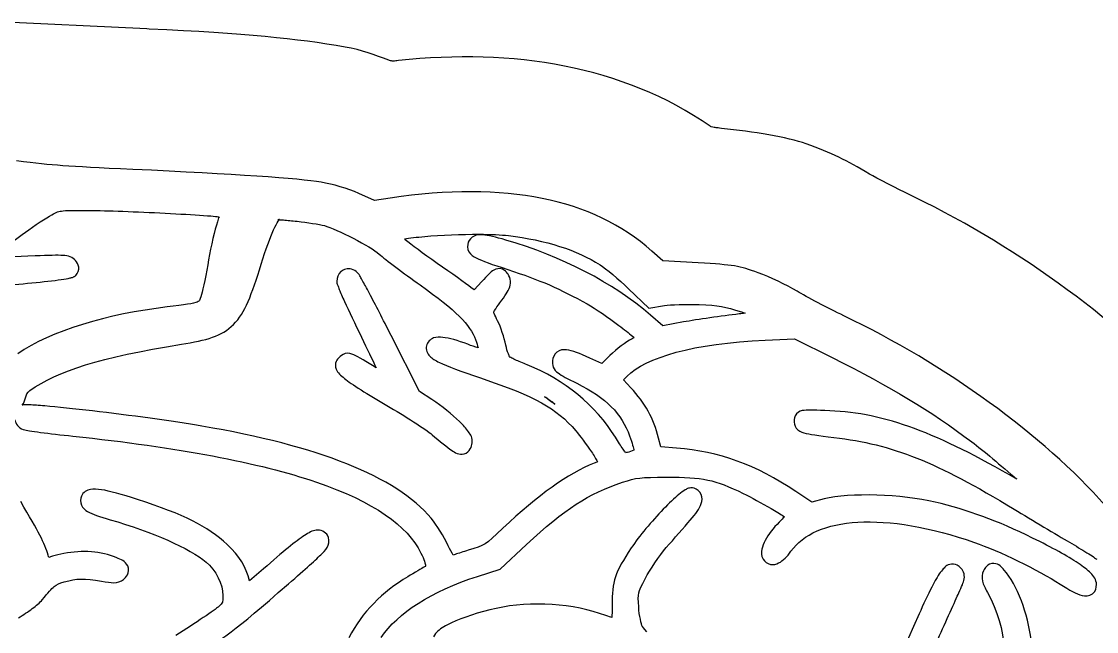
# Model space of a CAD drawing. Extents: x 3 to 1707, y 187 to 1378.
# Drawn here: x 133.8 to 212.6, y 543.8 to 588.5 of the extents above; entities that cross this region are included whole.
import ezdxf

# ---------------------------------------------------------------- set-up
doc = ezdxf.new("R2010")
doc.units = 0
doc.layers.add('Drawings', color=7, linetype='CONTINUOUS')

msp = doc.modelspace()

# ---------------------------------------------------------------- linework, layer by layer
at = {"layer": 'Drawings', "color": 7}
for points in [[(143.20683, 587.975768), (143.033962, 587.992708), (131.612202, 588.527608), (131.603731, 588.527608), (131.44309, 588.530431), (131.274231, 588.530431), (131.274836, 588.528285)], [(191.356201, 579.556668), (191.351965, 579.556668)], [(160.874988, 575.585855), (159.727855, 575.415046), (158.569692, 575.922362), (158.564045, 575.922362)], [(152.706859, 574.00199), (152.706899, 574.002979)], [(152.706899, 574.002979), (152.712546, 574.002979)], [(167.382565, 572.926995), (167.382483, 572.927701)], [(183.448145, 570.832681), (180.845037, 570.981468), (180.039835, 571.698301)], [(157.6208, 570.375111), (157.62082, 570.374602)], [(167.586637, 569.458869), (167.586637, 569.453222), (167.029615, 568.846667), (166.786945, 569.028487)], [(178.340918, 568.935403), (179.813439, 567.50171), (180.971601, 567.700187)], [(182.37244, 566.498087), (180.844769, 566.222252), (179.951326, 566.994252)], [(163.91349, 560.807723), (163.009018, 561.397762), (160.929839, 565.516882)], [(188.34531, 565.168742), (190.496183, 565.268122), (193.264746, 563.884062)], [(169.610542, 563.939031), (169.61619, 563.944678)], [(176.967653, 564.038608), (176.36651, 563.454103), (175.495129, 563.851142)], [(178.506432, 561.678284), (177.965957, 562.257255), (178.23068, 562.527444)], [(181.843044, 557.250493), (180.695911, 557.33858), (180.535976, 557.978224)], [(165.35844, 557.09637), (165.35844, 557.102017)], [(192.669117, 553.522766), (191.759131, 553.280245), (190.584421, 554.068761)], [(167.266722, 547.842932), (168.915725, 548.377832), (170.857028, 550.180981)], [(151.576338, 548.394518), (150.556051, 547.506707)], [(201.879628, 548.726508), (201.879211, 548.725689)]]:
    msp.add_lwpolyline(points, dxfattribs=at)
for points in [[(172.18059, 561.016928)], [(182.736428, 554.300581)], [(205.105537, 548.786418)]]:
    msp.add_lwpolyline(points, close=True, dxfattribs=at)
for points in [[(157.576677, 586.659043), (153.976821, 587.267772), (150.287222, 587.653687), (143.20683, 587.975768)], [(160.763573, 585.704433), (159.754011, 586.044526), (158.783009, 586.454919), (157.576677, 586.659043)], [(184.327618, 580.848661), (177.912425, 585.287433), (169.847011, 586.56946), (161.4841, 585.662931)], [(161.018837, 585.63018), (160.930511, 585.621711), (160.848708, 585.679588), (160.763573, 585.704433)], [(161.4841, 585.662931), (161.264274, 585.645991), (161.311853, 585.621146), (161.018837, 585.63018)], [(184.381156, 580.81591), (184.359978, 580.818), (184.34552, 580.838497), (184.327618, 580.848661)], [(185.151106, 580.675875), (184.71639, 580.776384), (184.780497, 580.695638), (184.381156, 580.81591)], [(191.351965, 579.556668), (189.969899, 580.056672), (187.483346, 580.450295), (185.151106, 580.675875)], [(195.984213, 577.347022), (194.316937, 578.353524), (193.217739, 578.883059), (191.356201, 579.556668)], [(142.013337, 577.681384), (136.80562, 577.921928), (136.395343, 577.951855), (133.487048, 578.310017)], [(155.800999, 576.749501), (154.205714, 577.019407), (149.443359, 577.338185), (142.013337, 577.681384)], [(158.564045, 575.922362), (157.741559, 576.283659), (156.672648, 576.601984), (155.800999, 576.749501)], [(180.039835, 571.698301), (175.692811, 575.573828), (169.333508, 576.823782), (160.874988, 575.585855)], [(198.553489, 576.013865), (197.668414, 576.436991), (195.922695, 577.384176), (195.984213, 577.347022)], [(219.383582, 561.060831), (213.732161, 567.005347), (206.511113, 572.209655), (198.553489, 576.013865)], [(134.132029, 573.076827), (134.779239, 573.56424), (135.700602, 574.16687), (136.0623, 574.356144)], [(136.0623, 574.356144), (136.444738, 574.556315), (136.528009, 574.607981), (136.911622, 574.64841)], [(136.911622, 574.64841), (137.295235, 574.688783), (137.982351, 574.682572), (139.332735, 574.66535)], [(139.332735, 574.66535), (140.789184, 574.645587), (143.148698, 574.545925), (145.151126, 574.433841)], [(145.151126, 574.433841), (146.152344, 574.377939), (147.06553, 574.321191), (147.732177, 574.268396)], [(148.206459, 573.838381), (148.005439, 573.268839), (147.738341, 572.077496), (147.561196, 571.053688)], [(147.732177, 574.268396), (147.981652, 574.248633), (148.152286, 574.230564), (148.322288, 574.213342)], [(148.322288, 574.213342), (148.288008, 574.092787), (148.257202, 573.982115), (148.206459, 573.838381)], [(152.32081, 573.246422), (152.448639, 573.534143), (152.563903, 573.75724), (152.651712, 573.8916)], [(152.712546, 574.002979), (152.571784, 573.949054), (152.649238, 573.991685), (152.723559, 573.991685)], [(152.651712, 573.8916), (152.73953, 574.025988), (152.825427, 574.047445), (152.706859, 574.00199)], [(152.723559, 573.991685), (152.797907, 573.992222), (152.909444, 573.983216), (153.043432, 573.974746)], [(153.043432, 573.974746), (153.311374, 573.957806), (153.670655, 573.925056), (154.047174, 573.881013)], [(154.047174, 573.881013), (154.800216, 573.793208), (155.653974, 573.661078), (156.049144, 573.561191)], [(156.049144, 573.561191), (156.940641, 573.335892), (159.460678, 572.012533), (160.058593, 571.476814)], [(132.703626, 572.161489), (133.090701, 572.310841), (133.50006, 572.600906), (134.132029, 573.076827)], [(151.416338, 570.737451), (151.757835, 571.822808), (152.065137, 572.67098), (152.32081, 573.246422)], [(161.906106, 572.590742), (162.286777, 572.653701), (162.802042, 572.717225), (163.395174, 572.767197)], [(163.395174, 572.767197), (164.594439, 572.868553), (166.092444, 572.929254), (167.382565, 572.926995)], [(167.02953, 572.800738), (166.829696, 572.712934), (166.65865, 572.520668), (166.588325, 572.337549)], [(167.636188, 572.88346), (167.427064, 572.897577), (167.22937, 572.889107), (167.02953, 572.800738)], [(167.382483, 572.927701), (168.242448, 572.926346), (169.018178, 572.896363), (169.533359, 572.833968)], [(169.351373, 572.502966), (168.569038, 572.729394), (168.054411, 572.857966), (167.636188, 572.88346)], [(169.533359, 572.833968), (172.263635, 572.503728), (174.577572, 571.757082), (176.245192, 570.694453)], [(161.972294, 572.530041), (161.938071, 572.558556), (161.93697, 572.564203), (161.906106, 572.590742)], [(164.321711, 570.793042), (163.221135, 571.56027), (162.439574, 572.141754), (161.972294, 572.530041)], [(166.588325, 572.337549), (166.521714, 572.1642), (166.508047, 571.851125), (166.643472, 571.631728)], [(179.951326, 566.994252), (177.177548, 569.380015), (173.428261, 571.322323), (169.351373, 572.502966)], [(134.838418, 571.33963), (131.971477, 571.225569), (130.433686, 571.02777), (128.672575, 570.523531)], [(136.89002, 571.372663), (136.484391, 571.398072), (135.887323, 571.381133), (134.838418, 571.33963)], [(137.413952, 571.27893), (137.252379, 571.33963), (137.092836, 571.36024), (136.89002, 571.372663)], [(137.811037, 570.99773), (137.726495, 571.099368), (137.575511, 571.218229), (137.413952, 571.27893)], [(160.058593, 571.476814), (160.527911, 571.056342), (161.834579, 570.081347), (163.064303, 569.210448)], [(166.643472, 571.631728), (166.778897, 571.412358), (166.958477, 571.304057), (167.178433, 571.190589)], [(167.178433, 571.190589), (167.618342, 570.963597), (168.300752, 570.733386), (169.483729, 570.346906)], [(138.042666, 570.523502), (138.011464, 570.731579), (137.915344, 570.872009), (137.811037, 570.99773)], [(137.838596, 569.916919), (137.977466, 570.056107), (138.073839, 570.315398), (138.042666, 570.523502)], [(147.561196, 571.053688), (147.390446, 570.066723), (147.137794, 568.876397), (147.03175, 568.500589)], [(149.386794, 566.30952), (150.243452, 567.177116), (150.706168, 568.480317), (151.416338, 570.737451)], [(158.0234, 570.369464), (157.895203, 570.403061), (157.753396, 570.404755), (157.6208, 570.375111)], [(166.786945, 569.028487), (166.427831, 569.303193), (165.340114, 570.083098), (164.321711, 570.793042)], [(169.09225, 570.374122), (168.881177, 570.459668), (168.617327, 570.393885), (168.474562, 570.308057)], [(176.245192, 570.694453), (176.653526, 570.434145), (177.654258, 569.602913), (178.340918, 568.935403)], [(187.832622, 570.110314), (186.457511, 570.607834), (186.038079, 570.683724), (183.448145, 570.832681)], [(136.537037, 569.580666), (136.836466, 569.621321), (137.085949, 569.660847), (137.276056, 569.69642)], [(137.276056, 569.69642), (137.371102, 569.71336), (137.445733, 569.731994), (137.518726, 569.751475)], [(137.518726, 569.751475), (137.555208, 569.759944), (137.591775, 569.768414), (137.634554, 569.784507)], [(137.634554, 569.784507), (137.656015, 569.792977), (137.680666, 569.807093), (137.711755, 569.823186)], [(137.711755, 569.823186), (137.727285, 569.831656), (137.745978, 569.842949), (137.766902, 569.856218)], [(137.766902, 569.856218), (137.787797, 569.870335), (137.837297, 569.915508), (137.838596, 569.916919)], [(157.262341, 570.192783), (157.05734, 570.01181), (156.957877, 569.742892), (156.959012, 569.475922)], [(157.62082, 570.374602), (157.488218, 570.344958), (157.36485, 570.283692), (157.262341, 570.192783)], [(158.481152, 570.099275), (158.347731, 570.232534), (158.191893, 570.325138), (158.0234, 570.369464)], [(158.646593, 569.87313), (158.598505, 569.952747), (158.610704, 569.969686), (158.481152, 570.099275)], [(158.817569, 569.569852), (158.748557, 569.693512), (158.694681, 569.793457), (158.646593, 569.87313)], [(168.474562, 570.308057), (168.189037, 570.135555), (167.99779, 569.90413), (167.586637, 569.458869)], [(169.439699, 570.087389), (169.376278, 570.168418), (169.303314, 570.28869), (169.09225, 570.374122)], [(169.671328, 569.63524), (169.629029, 569.822424), (169.531667, 569.969828), (169.439699, 570.087389)], [(169.483729, 570.346906), (171.834414, 569.578887), (173.335254, 568.924195), (175.307637, 567.815857)], [(169.627194, 569.072784), (169.687056, 569.246981), (169.713599, 569.447886), (169.671328, 569.63524)], [(190.694941, 568.748304), (189.929472, 569.210391), (188.688233, 569.800713), (187.832622, 570.110314)], [(130.183682, 568.82521), (130.684759, 568.930801), (132.590596, 569.174451), (134.281376, 569.332499)], [(134.281376, 569.332499), (135.138039, 569.412398), (135.938178, 569.499355), (136.537037, 569.580666)], [(156.959012, 569.475922), (156.959882, 569.271516), (156.996568, 569.261634), (157.0252, 569.178178)], [(157.0252, 569.178178), (157.053804, 569.094608), (157.088931, 568.994946), (157.135494, 568.880406)], [(157.135494, 568.880406), (157.22862, 568.651155), (157.361448, 568.352479), (157.521549, 567.998128)], [(159.35253, 568.582803), (159.138097, 568.988537), (158.955597, 569.322589), (158.817569, 569.569852)], [(163.064303, 569.210448), (165.704023, 567.341036), (166.722641, 566.283037), (167.12339, 565.212644)], [(168.910236, 567.909279), (169.283288, 568.413039), (169.507496, 568.724447), (169.627194, 569.072784)], [(146.882855, 568.075994), (146.847333, 568.017552), (146.841036, 568.005695), (146.72292, 567.954593)], [(147.03175, 568.500589), (146.967793, 568.273879), (146.918378, 568.134324), (146.882855, 568.075994)], [(160.929839, 565.516882), (160.341428, 566.684452), (159.781381, 567.771334), (159.35253, 568.582803)], [(194.11428, 566.95066), (192.944175, 567.510066), (191.379525, 568.335088), (190.694941, 568.748304)], [(144.516894, 567.596177), (140.191412, 567.10357), (135.962326, 565.809516), (133.580522, 564.171839)], [(146.72292, 567.954593), (146.48666, 567.852672), (145.816491, 567.744258), (144.516894, 567.596177)], [(157.521549, 567.998128), (157.84177, 567.289427), (158.280453, 566.363953), (158.762439, 565.384385)], [(168.452478, 567.225564), (168.472244, 567.261137), (168.488198, 567.291911), (168.518666, 567.341319)], [(168.518666, 567.341319), (168.614588, 567.496599), (168.757072, 567.702445), (168.910236, 567.909279)], [(175.307637, 567.815857), (175.93076, 567.465713), (176.862856, 566.823302), (177.634995, 566.238797)], [(180.971601, 567.700187), (181.370372, 567.765969), (182.590221, 567.809166), (183.519562, 567.771898)], [(183.519562, 567.771898), (184.946071, 567.714868), (185.403201, 567.63751), (186.602483, 567.237026)], [(186.602483, 567.237026), (186.72859, 567.194959), (186.766174, 567.175761), (186.878247, 567.137647)], [(168.496613, 567.12082), (168.478541, 567.164863), (168.465044, 567.191967), (168.452478, 567.225564)], [(168.739283, 566.591453), (168.643954, 566.779484), (168.557464, 566.973614), (168.496613, 567.12082)], [(169.340426, 564.799315), (169.22166, 565.374108), (168.980803, 566.114967), (168.739283, 566.591453)], [(186.431527, 567.082592), (185.175949, 566.937476), (183.363566, 566.676632), (182.37244, 566.498087)], [(186.878247, 567.137647), (186.708429, 567.117884), (186.633318, 567.105743), (186.431527, 567.082592)], [(213.268098, 553.0493), (208.74334, 558.179666), (201.529929, 563.405543), (194.11428, 566.95066)], [(145.564856, 564.864787), (147.382788, 565.161853), (148.530139, 565.441924), (149.386794, 566.30952)], [(177.634995, 566.238797), (178.021064, 565.946558), (178.367932, 565.669114), (178.616676, 565.450252)], [(158.762439, 565.384385), (159.189632, 564.516196), (159.548108, 563.763959), (159.843393, 563.140069)], [(164.045975, 565.323007), (163.820332, 565.245084), (163.57441, 565.007871), (163.522044, 564.744007)], [(164.724327, 565.36705), (164.485018, 565.39246), (164.271632, 565.400647), (164.045975, 565.323007)], [(166.55533, 564.859733), (165.79478, 565.14466), (165.202932, 565.31544), (164.724327, 565.36705)], [(167.12339, 565.212644), (167.230296, 564.927182), (167.257178, 564.776588), (167.305379, 564.589545)], [(178.594594, 565.262786), (178.128857, 565.025348), (177.474656, 564.521899), (176.967653, 564.038608)], [(178.23068, 562.527444), (179.560474, 563.895722), (183.134727, 564.933365), (188.34531, 565.168742)], [(178.72697, 565.345508), (178.67795, 565.315017), (178.651774, 565.291866), (178.594594, 565.262786)], [(178.616676, 565.450252), (178.664707, 565.407903), (178.687043, 565.382493), (178.72697, 565.345508)], [(134.463031, 561.4625), (136.519075, 562.928689), (139.573621, 563.88584), (145.564856, 564.864787)], [(157.571185, 564.176611), (157.336195, 564.12071), (157.200541, 563.973334), (157.124465, 563.895411)], [(158.210931, 564.088524), (158.011718, 564.172376), (157.806177, 564.232794), (157.571185, 564.176611)], [(159.843393, 563.140069), (159.117543, 563.58468), (158.536858, 563.951171), (158.210931, 564.088524)], [(163.522044, 564.744007), (163.470229, 564.482288), (163.59755, 564.169863), (163.775726, 563.98858)], [(167.305379, 564.589545), (167.080244, 564.667468), (166.835767, 564.754707), (166.55533, 564.859733)], [(169.527949, 564.154166), (169.459756, 564.33175), (169.388147, 564.568398), (169.340426, 564.799315)], [(169.61619, 563.944678), (169.591906, 563.989568), (169.562031, 564.065514), (169.527949, 564.154166)], [(173.085048, 564.292253), (172.869909, 564.125396), (172.789125, 563.869211), (172.765172, 563.663619)], [(173.790976, 564.457697), (173.564712, 564.480284), (173.300197, 564.459222), (173.085048, 564.292253)], [(175.495129, 563.851142), (174.734663, 564.202303), (174.243481, 564.410859), (173.790976, 564.457697)], [(156.903848, 563.603173), (156.832239, 563.449586), (156.833735, 563.19566), (156.903848, 563.040717)], [(157.124465, 563.895411), (157.056103, 563.825394), (156.975486, 563.756788), (156.903848, 563.603173)], [(163.775726, 563.98858), (163.953903, 563.807325), (164.171148, 563.677482), (164.470622, 563.530897)], [(164.470622, 563.530897), (165.069571, 563.237698), (166.005912, 562.89337), (167.498394, 562.389441)], [(169.709824, 563.883977), (169.632369, 563.925479), (169.571462, 563.972346), (169.610542, 563.939031)], [(170.018668, 563.729543), (169.893069, 563.788268), (169.787292, 563.842475), (169.709824, 563.883977)], [(170.917622, 563.343543), (170.591068, 563.47285), (170.269868, 563.61232), (170.018668, 563.729543)], [(177.370249, 558.044374), (175.925847, 560.381632), (173.60814, 562.278204), (170.917622, 563.343543)], [(172.765172, 563.663619), (172.750771, 563.541089), (172.745688, 563.363363), (172.820319, 563.183886)], [(193.264746, 563.884062), (197.643497, 561.693812), (200.400652, 560.030528), (203.49519, 557.70812)], [(156.903848, 563.040717), (157.044102, 562.730805), (157.226407, 562.620923), (157.521535, 562.356945)], [(172.820319, 563.183886), (172.89495, 563.004325), (173.0258, 562.873889), (173.167768, 562.764798)], [(173.167768, 562.764798), (173.451687, 562.546557), (173.843833, 562.35288), (174.557563, 561.998331)], [(157.521535, 562.356945), (157.764121, 562.140117), (158.174251, 561.871509), (158.729333, 561.518796)], [(167.498394, 562.389441), (171.552085, 561.02074), (172.999046, 560.21088), (174.47495, 558.512926)], [(174.557563, 561.998331), (176.700397, 560.933867), (177.834216, 559.772621), (178.412592, 558.143866)], [(133.906011, 560.398261), (134.18522, 560.702894), (134.060948, 561.175767), (134.463031, 561.4625)], [(158.729333, 561.518796), (159.284419, 561.165998), (159.956765, 560.756508), (160.621001, 560.377341)], [(172.18059, 561.016957), (172.396575, 560.896685), (172.560512, 560.756085), (172.754156, 560.630957)], [(172.930638, 560.465512), (172.683479, 560.650437), (172.419442, 560.833895), (172.18059, 561.016928)], [(180.535976, 557.978224), (180.16747, 559.427502), (179.549481, 560.552385), (178.506432, 561.678284)], [(133.922671, 560.403908), (133.919, 560.403372), (133.909682, 560.398261), (133.906011, 560.398261)], [(134.0771, 560.420848), (134.02568, 560.418843), (133.976604, 560.412378), (133.922671, 560.403908)], [(134.441093, 560.415201), (134.298609, 560.420848), (134.179928, 560.423671), (134.0771, 560.420848)], [(135.56065, 560.338125), (135.103039, 560.377087), (134.72606, 560.404755), (134.441093, 560.415201)], [(139.051686, 559.974175), (137.701968, 560.13228), (136.475872, 560.259977), (135.56065, 560.338125)], [(160.621001, 560.377341), (161.915374, 559.63843), (163.4635, 558.624333), (163.941069, 558.226786)], [(165.948548, 559.197574), (165.413934, 559.723919), (164.691038, 560.303484), (163.91349, 560.807723)], [(172.754156, 560.630957), (172.817125, 560.579573), (172.864084, 560.513508), (172.930638, 560.465512)], [(147.076105, 558.860304), (144.936411, 559.226484), (141.751121, 559.658165), (139.051686, 559.974175)], [(190.645091, 559.771209), (190.467056, 559.576402), (190.468609, 559.351979), (190.468609, 559.258387)], [(191.202111, 560.01373), (191.02176, 559.993967), (190.823129, 559.966016), (190.645091, 559.771209)], [(193.082749, 559.985497), (192.07055, 560.02587), (191.562823, 560.051562), (191.202111, 560.01373)], [(206.782167, 554.967527), (201.002081, 558.343501), (197.14723, 559.82296), (193.082749, 559.985497)], [(133.343508, 559.335124), (133.424238, 559.035743), (133.620119, 558.746243), (133.96671, 558.618263)], [(133.96671, 558.618263), (134.153244, 558.549093), (134.230755, 558.552198), (134.441006, 558.519166)], [(163.874991, 552.099857), (161.299632, 555.19082), (155.569226, 557.406762), (147.076105, 558.860304)], [(166.599326, 558.453157), (166.434873, 558.690314), (166.215855, 558.934387), (165.948548, 559.197574)], [(190.468609, 559.258387), (190.468609, 559.130775), (190.480186, 558.911321), (190.628544, 558.712476)], [(190.628544, 558.712476), (190.777015, 558.513717), (190.977343, 558.431842), (191.185567, 558.370605)], [(134.441006, 558.519166), (134.651259, 558.485851), (134.928912, 558.44576), (135.251719, 558.403411)], [(135.251719, 558.403411), (135.897336, 558.318712), (136.73272, 558.221027), (137.612168, 558.127576)], [(137.612168, 558.127576), (145.338121, 557.306874), (151.2496, 556.191394), (155.458915, 554.752872)], [(163.941069, 558.226786), (164.500667, 557.761), (165.092918, 557.280646), (165.35844, 557.09637)], [(166.87509, 557.626019), (166.93131, 558.010946), (166.763779, 558.215973), (166.599326, 558.453157)], [(174.47495, 558.512926), (174.772569, 558.170546), (175.239303, 557.533217), (175.616568, 556.968955)], [(177.932787, 557.173107), (177.774715, 557.404617), (177.572444, 557.717183), (177.370249, 558.044374)], [(178.412592, 558.143866), (178.612341, 557.580197), (178.705993, 557.235615), (178.721435, 557.090667)], [(191.185567, 558.370605), (191.602014, 558.248356), (192.207248, 558.177492), (193.380563, 558.034238)], [(193.380563, 558.034238), (197.735471, 557.502444), (200.842823, 556.267171), (206.594656, 552.773663)], [(165.35844, 557.102017), (165.628217, 556.91455), (165.88382, 556.723781), (166.284974, 556.826464)], [(166.284974, 556.826464), (166.485542, 556.877565), (166.654245, 557.036516), (166.737208, 557.18488)], [(166.737208, 557.18488), (166.820169, 557.333103), (166.853263, 557.477062), (166.87509, 557.626019)], [(178.120309, 556.913929), (178.072532, 556.977736), (178.007191, 557.064128), (177.932787, 557.173107)], [(178.721435, 557.090667), (178.56856, 557.021497), (178.396533, 556.957126), (178.252657, 556.930869)], [(190.584421, 554.068761), (187.676372, 556.022871), (184.972746, 557.008961), (181.843044, 557.250493)], [(203.49519, 557.70812), (204.352941, 557.064382), (205.626523, 555.971629), (206.782167, 554.967527)], [(175.616568, 556.968955), (175.796721, 556.699614), (175.948544, 556.447748), (176.063288, 556.252094)], [(176.063288, 556.252094), (175.979734, 556.214827), (175.91414, 556.180947), (175.815112, 556.141704)], [(178.252657, 556.930869), (178.195081, 556.919576), (178.158373, 556.916753), (178.120309, 556.913929)], [(175.815112, 556.141704), (173.90088, 555.386135), (171.725201, 553.817856), (169.125338, 551.371872)], [(155.458915, 554.752872), (159.668229, 553.31435), (162.138718, 551.554341), (163.11934, 549.552941)], [(170.857028, 550.180981), (173.664259, 552.792579), (175.40165, 553.916078), (177.899766, 554.746774)], [(177.899766, 554.746774), (178.916145, 555.084778), (179.179055, 555.107844), (181.115049, 555.116229)], [(181.115049, 555.116229), (183.771835, 555.127522), (184.654234, 554.946832), (186.734898, 553.930674)], [(138.897206, 554.218057), (138.651345, 554.174296), (138.35016, 554.011674), (138.240913, 553.727285)], [(139.702405, 554.19547), (139.394129, 554.242902), (139.143075, 554.260688), (138.897206, 554.218057)], [(142.338606, 553.484143), (141.162236, 553.866614), (140.318957, 554.100636), (139.702405, 554.19547)], [(182.030485, 553.853853), (181.697745, 553.578017), (181.303916, 553.198596), (180.883352, 552.762031)], [(182.493752, 554.190219), (182.345959, 554.103544), (182.196858, 553.991742), (182.030485, 553.853853)], [(182.736422, 554.30061), (182.641037, 554.270683), (182.567649, 554.233698), (182.493752, 554.190219)], [(183.155574, 554.300581), (182.962601, 554.374551), (182.831801, 554.330508), (182.736428, 554.300581)], [(183.657444, 553.853937), (183.555988, 554.082624), (183.344046, 554.228305), (183.155574, 554.300581)], [(183.668456, 553.18671), (183.732413, 553.382363), (183.758843, 553.625223), (183.657444, 553.853937)], [(186.734898, 553.930674), (187.312839, 553.648317), (188.106811, 553.216467), (188.792018, 552.816774)], [(200.798321, 553.285609), (198.396141, 553.855321), (194.517079, 554.005745), (192.669117, 553.522766)], [(135.80299, 549.393764), (135.535217, 550.288492), (135.119183, 551.099001), (133.78999, 553.330923)], [(138.240913, 553.727285), (138.173003, 553.550547), (138.144116, 553.293825), (138.240913, 553.071096)], [(138.240913, 553.071096), (138.33771, 552.848339), (138.510888, 552.706497), (138.693147, 552.596868)], [(148.923592, 550.175617), (147.416311, 551.564053), (145.834173, 552.347657), (142.338606, 553.484143)], [(182.85774, 551.968066), (183.271309, 552.446105), (183.540536, 552.795487), (183.668456, 553.18671)], [(207.95136, 550.655322), (205.379415, 551.914282), (203.196193, 552.716886), (200.798321, 553.285609)], [(138.693147, 552.596868), (139.057655, 552.377499), (139.548733, 552.224223), (140.336636, 552.001324)], [(180.883352, 552.762031), (180.04223, 551.888901), (179.114612, 550.803657), (178.533935, 549.927732)], [(188.792018, 552.816774), (189.134619, 552.616886), (189.454919, 552.423067), (189.702002, 552.265358)], [(206.594656, 552.773663), (207.914578, 551.971962), (209.737957, 550.885053), (210.653743, 550.347386)], [(140.336636, 552.001324), (143.434709, 551.124947), (146.168577, 549.89134), (147.384889, 548.896809)], [(165.121395, 550.092669), (164.803674, 550.76176), (164.283783, 551.609141), (163.874991, 552.099857)], [(181.103949, 549.949867), (181.647401, 550.574915), (182.438213, 551.483166), (182.85774, 551.968066)], [(189.37662, 551.81877), (188.943158, 551.395842), (188.589324, 550.925906), (188.356334, 550.484315)], [(189.76819, 552.221315), (189.649792, 552.09709), (189.535714, 551.973995), (189.37662, 551.81877)], [(189.702002, 552.265358), (189.736903, 552.242772), (189.735689, 552.242772), (189.76819, 552.221315)], [(190.236972, 549.690379), (191.134941, 550.939457), (192.812644, 551.682406), (195.145381, 551.818883)], [(195.145381, 551.818883), (197.478118, 551.955248), (200.425349, 551.471506), (203.699246, 550.330023)], [(154.587562, 550.842816), (153.944764, 550.423558), (153.028949, 549.660085), (151.576338, 548.394518)], [(155.453428, 551.23435), (155.156184, 551.190871), (154.908963, 551.05253), (154.587562, 550.842816)], [(156.280689, 550.859361), (156.134787, 551.095388), (155.750672, 551.277913), (155.453428, 551.23435)], [(156.319289, 550.125984), (156.414363, 550.343094), (156.391378, 550.680393), (156.280689, 550.859361)], [(169.125338, 551.371872), (167.777967, 550.104272), (167.839058, 550.133126), (166.593922, 549.756218)], [(150.556051, 547.506707), (150.315527, 548.526902), (149.817258, 549.352375), (148.923592, 550.175617)], [(155.872569, 549.519428), (156.085731, 549.74388), (156.2242, 549.908732), (156.319289, 550.125984)], [(165.485388, 549.408897), (165.383989, 549.579988), (165.253336, 549.814773), (165.121395, 550.092669)], [(178.533935, 549.927732), (177.327939, 548.108406), (177.127594, 547.493945), (177.127594, 545.714851)], [(179.576278, 547.705579), (179.882526, 548.30852), (180.600633, 549.370952), (181.103949, 549.949867)], [(188.356334, 550.484315), (188.239827, 550.263534), (188.148452, 550.052239), (188.102651, 549.833632)], [(203.699246, 550.330023), (205.471631, 549.71209), (208.337155, 548.318261), (209.964359, 547.275141)], [(211.282457, 548.813578), (210.50833, 549.335181), (209.398007, 549.947213), (207.95136, 550.655322)], [(210.653743, 550.347386), (211.105613, 550.081997), (211.561457, 549.80331), (211.927723, 549.575414)], [(135.858137, 549.23933), (135.834418, 549.295796), (135.835265, 549.286197), (135.80299, 549.393764)], [(136.117354, 549.316406), (136.001017, 549.287326), (135.942255, 549.261916), (135.858137, 549.23933)], [(136.955644, 549.509519), (136.657674, 549.445712), (136.359815, 549.377389), (136.117354, 549.316406)], [(140.794128, 549.217252), (139.699988, 549.699074), (138.29368, 549.795405), (136.955644, 549.509519)], [(141.632418, 548.610697), (141.431624, 548.994382), (141.163207, 549.054772), (140.794128, 549.217252)], [(153.407335, 547.291657), (154.703492, 548.414874), (155.446219, 549.070723), (155.872569, 549.519428)], [(163.11934, 549.552941), (163.359836, 549.062056), (163.451112, 548.74373), (163.455757, 548.637603)], [(165.62327, 549.45294), (165.568857, 549.436), (165.532403, 549.424425), (165.485388, 549.408897)], [(166.593922, 549.756218), (166.228957, 549.645827), (165.885545, 549.538542), (165.62327, 549.45294)], [(188.102651, 549.833632), (188.056822, 549.61511), (188.038299, 549.361353), (188.196399, 549.10576)], [(189.338017, 548.824646), (189.678224, 548.997148), (189.949148, 549.28998), (190.236972, 549.690379)], [(211.927723, 549.575414), (212.29399, 549.347575), (212.592019, 549.14763), (212.644681, 549.106692)], [(141.621406, 547.965519), (141.71055, 548.128705), (141.732858, 548.418854), (141.632418, 548.610697)], [(147.384889, 548.896809), (148.078102, 548.330006), (148.614749, 547.219268), (148.614749, 546.442977)], [(163.378557, 548.538223), (163.199957, 548.430373), (162.644462, 548.100077), (162.159727, 547.815857)], [(163.455757, 548.637603), (163.460275, 548.531447), (163.511215, 548.61784), (163.378557, 548.538223)], [(188.196399, 549.10576), (188.305987, 548.928458), (188.504483, 548.769479), (188.731359, 548.725266)], [(188.731359, 548.725266), (188.958245, 548.681223), (189.167914, 548.739382), (189.338017, 548.824646)], [(201.879211, 548.725689), (201.546944, 548.618969), (201.467287, 548.452113), (201.267038, 548.234946)], [(202.409075, 548.671454), (202.283052, 548.743166), (202.044982, 548.779868), (201.879628, 548.726508)], [(202.657251, 548.46733), (202.594084, 548.530572), (202.535097, 548.599743), (202.409075, 548.671454)], [(202.88888, 548.147508), (202.824245, 548.301095), (202.728804, 548.395958), (202.657251, 548.46733)], [(204.570562, 548.576902), (204.461538, 548.466512), (204.40337, 548.36685), (204.344439, 548.25708)], [(205.105523, 548.78639), (204.896145, 548.80333), (204.679585, 548.687293), (204.570562, 548.576902)], [(205.8611, 548.301152), (205.65319, 548.527297), (205.526951, 548.754515), (205.105537, 548.786418)], [(212.203473, 548.085678), (211.975995, 548.318882), (211.669523, 548.552735), (211.282457, 548.813578)], [(136.983237, 547.436435), (137.882059, 547.703236), (138.462428, 547.721926), (139.713194, 547.491489)], [(140.617666, 547.381099), (140.867, 547.383922), (141.138607, 547.469185), (141.312565, 547.612608)], [(141.312565, 547.612608), (141.426304, 547.706906), (141.53225, 547.802333), (141.621406, 547.965519)], [(162.159727, 547.815857), (160.263098, 546.703764), (158.824069, 545.218065), (157.841431, 543.349331)], [(160.201925, 543.365396), (161.43017, 545.161204), (163.873695, 546.74744), (167.266722, 547.842932)], [(179.079923, 545.604658), (179.018874, 546.682617), (178.990411, 546.552238), (179.576278, 547.705579)], [(200.95268, 547.771729), (200.837981, 547.575228), (200.704306, 547.32819), (200.56111, 547.049391)], [(201.267038, 548.234946), (201.14175, 548.099145), (201.067373, 547.968427), (200.95268, 547.771729)], [(202.541445, 546.636598), (202.758447, 547.114721), (202.882174, 547.36701), (202.933015, 547.662242)], [(202.933015, 547.662242), (202.958428, 547.8099), (202.953628, 547.993978), (202.88888, 548.147508)], [(204.344439, 548.25708), (204.229824, 548.043357), (204.206698, 547.740898), (204.272745, 547.490586)], [(207.846526, 543.178437), (207.60668, 545.073005), (206.817297, 547.260375), (205.8611, 548.301152)], [(212.628134, 547.247529), (212.628134, 547.620457), (212.430954, 547.852503), (212.203473, 548.085678)], [(135.372839, 546.129563), (135.791274, 546.652465), (136.043116, 546.940666), (136.24422, 547.100069)], [(136.24422, 547.100069), (136.445325, 547.259584), (136.612529, 547.326496), (136.983237, 547.436435)], [(139.713194, 547.491489), (140.104442, 547.419778), (140.368335, 547.377993), (140.617666, 547.381099)], [(145.686245, 541.468626), (148.937442, 543.455035), (149.238882, 543.679458), (153.407335, 547.291657)], [(200.56111, 547.049391), (200.274701, 546.491707), (199.9429, 545.798251), (199.629064, 545.086302)], [(204.272745, 547.490586), (204.338792, 547.240442), (204.460381, 546.993122), (204.642256, 546.652436)], [(209.964359, 547.275141), (210.66876, 546.823584), (211.136909, 546.547212), (211.580271, 546.442497)], [(212.33032, 546.558251), (212.573752, 546.744871), (212.628134, 547.031378), (212.628134, 547.247529)], [(134.639335, 545.47888), (134.946662, 545.708696), (135.194268, 545.906411), (135.372839, 546.129563)], [(148.614749, 546.442977), (148.614749, 546.129874), (148.597524, 546.004577), (148.570614, 545.941194)], [(176.669861, 544.970463), (174.314763, 545.860645), (171.199759, 546.062906), (168.634413, 545.494296)], [(201.019288, 543.25636), (201.598093, 544.547675), (202.285334, 546.072166), (202.541445, 546.636598)], [(204.642256, 546.652436), (206.096765, 543.928528), (206.280905, 541.198522), (205.210308, 538.08884)], [(211.580271, 546.442497), (211.801961, 546.390266), (212.086888, 546.371632), (212.33032, 546.558251)], [(133.630078, 544.811681), (133.977863, 545.013546), (134.332008, 545.249037), (134.639335, 545.47888)], [(148.26177, 545.593788), (148.19883, 545.536475), (147.738954, 545.198302), (147.169787, 544.816283)], [(148.570614, 545.941194), (148.543789, 545.877952), (148.478137, 545.790995), (148.26177, 545.593788)], [(168.634413, 545.494296), (167.347757, 545.209115), (166.189831, 544.821224), (165.358463, 544.430057)], [(177.127594, 545.714851), (177.127594, 545.305107), (177.128418, 545.010525), (177.116581, 544.816029)], [(179.355687, 544.154391), (179.273178, 544.312496), (179.115897, 544.968571), (179.079923, 545.604658)], [(147.169787, 544.816283), (146.60062, 544.434264), (145.885794, 543.971866), (145.162305, 543.52045)], [(165.358463, 544.430057), (164.942784, 544.234403), (164.612384, 544.046909), (164.360238, 543.823502)], [(177.116581, 544.816029), (177.000301, 544.854143), (176.884161, 544.889434), (176.669861, 544.970463)], [(199.629064, 545.086302), (197.386974, 540.000065), (196.508825, 538.4448), (194.963322, 536.754301)], [(164.360238, 543.823502), (164.234159, 543.7117), (164.123723, 543.594816), (164.045879, 543.415452)], [(179.670045, 543.76842), (179.468658, 544.002188), (179.316493, 544.229519), (179.355687, 544.154391)]]:
    msp.add_open_spline(points, degree=3, dxfattribs=at)

doc.saveas('drawing.dxf')
